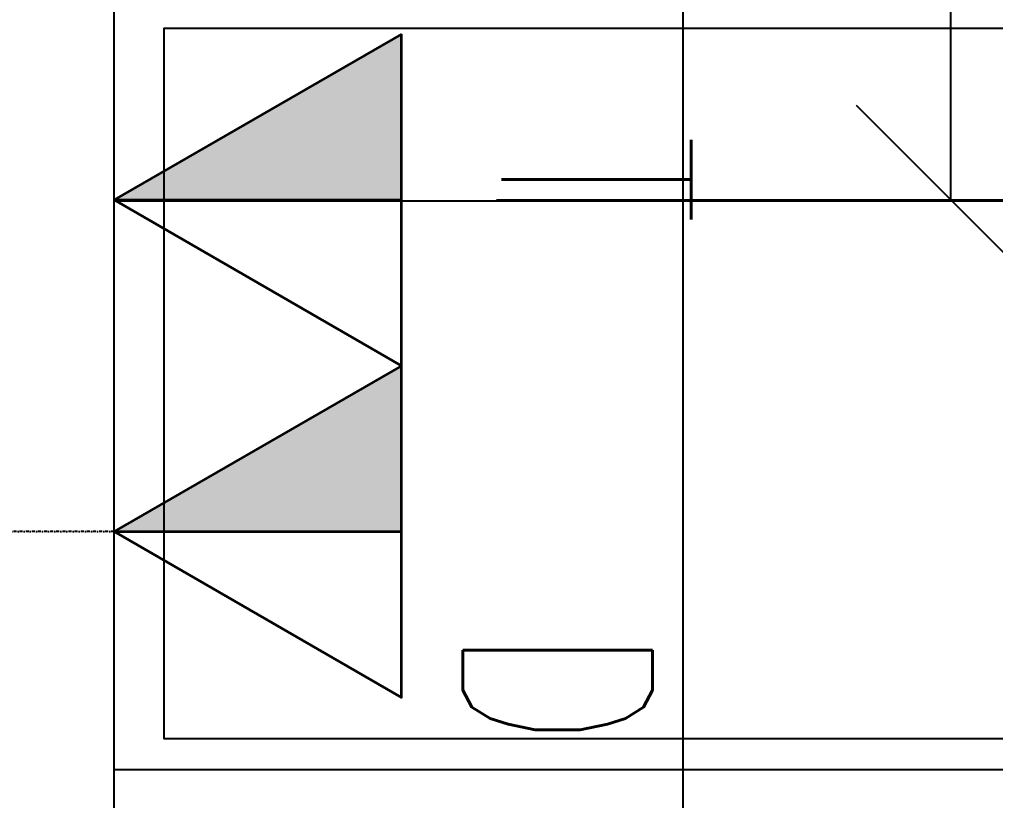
# Model space of a CAD drawing. Extents: x -560814 to 57327, y -29287 to 19916.
# Drawn here: x 44676 to 45706, y -7673 to -6849 of the extents above; entities that cross this region are included whole.
import ezdxf

# ---------------------------------------------------------------- set-up
doc = ezdxf.new("R2010")
doc.units = 0
doc.header["$LTSCALE"] = 0.25
doc.linetypes.add('DASHDOT', pattern=[25.4, 12.7, -6.35, 0, -6.35])
doc.layers.add('01-First Floor$0$FALSE CEILING', color=251, linetype='Continuous')
for name, color, linetype, lineweight in [('01-First Floor$0$LOADING', 253, 'Continuous', 5), ('01-First Floor$0$Walls', 251, 'Continuous', 5), ('E-LITE-CLNG-CNDT', 6, 'DASHDOT', 35), ('T-DATA-CLNG-COND', 51, 'DASHDOT', 25), ('T-DATA-DEVC-TYPE', 2, 'Continuous', 25), ('T-DATA-DIM', 251, 'DASHDOT', 25), ('T-DATA-WALL @ 100', 33, 'Continuous', 35)]:
    doc.layers.add(name, color=color, linetype=linetype, lineweight=lineweight)
doc.styles.add('DC_SIMPLEX', font='SIMPLEX.shx', dxfattribs={"width": 0.7})
doc.dimstyles.new('DevCad-MM', dxfattribs={"dimscale": 0.01, "dimtxt": 2, "dimasz": 2, "dimexe": 1, "dimexo": 1, "dimgap": 0.6, "dimtad": 1, "dimdec": 0, "dimrnd": 10, "dimzin": 1, "dimdsep": 46, "dimtxsty": 'DC_SIMPLEX', "dimblk1": 'OBLIQUE', "dimblk2": 'OBLIQUE', "dimsah": 1, "dimcen": 3, "dimclrd": 256, "dimclre": 256, "dimclrt": 45, "dimadec": 0, "dimazin": 0, "dimtfac": 1, "dimtdec": 0, "dimtix": 1, "dimtmove": 2, "dimatfit": 2, "dimldrblk": 'OBLIQUE', "dimfxl": 1, "dimtolj": 1, "dimtzin": 0, "dimarcsym": 0})

# ---------------------------------------------------------------- blocks, each defined once
blk = doc.blocks.new('*U45')
blk.add_hatch(color=254).paths.add_polyline_path([(1.75, 3.031), (0, 3.031), (0, 0)])
blk.add_line((0, 0), (0, 3.031))
blk.add_lwpolyline([(1.75, 3.031), (0, 0), (-1.75, 3.031)], close=True)
at = {"layer": 'T-DATA-DEVC-TYPE', "style": 'DC_SIMPLEX', "width": 0.7, "flags": 8}
blk.add_attdef('DC_TYPE', (2.682, 5.634), '', height=2, rotation=360, dxfattribs=at)
blk = doc.blocks.new('*U46')
blk.add_hatch(color=254).paths.add_polyline_path([(1.75, 3.031), (0, 3.031), (0, 0)])
blk.add_line((0, 0), (0, 3.031))
blk.add_lwpolyline([(1.75, 3.031), (0, 0), (-1.75, 3.031)], close=True)
at = {"layer": 'T-DATA-DEVC-TYPE', "style": 'DC_SIMPLEX', "width": 0.7, "flags": 8}
blk.add_attdef('DC_TYPE', (2.682, 5.634), '', height=2, rotation=360, dxfattribs=at)
blk = doc.blocks.new('01-First Floor')
at = {"layer": '01-First Floor$0$FALSE CEILING', "linetype": 'Continuous'}
for p, q in [((45376, -9440), (45376, -6200)), ((44776, -7040), (48976, -7040)), ((44776, -7640), (48976, -7640))]:
    blk.add_line(p, q, dxfattribs=at)
at = {"layer": '01-First Floor$0$FALSE CEILING'}
blk.add_lwpolyline([(44776, -6200), (48976, -6200), (48976, -9440), (44776, -9440)], close=True, dxfattribs=at)
at = {"layer": '01-First Floor$0$FALSE CEILING', "elevation": 0}
blk.add_lwpolyline([(46328.5, -6857.8), (46328.5, -7607.8), (44828.5, -7607.8), (44828.5, -6857.8)], close=True, dxfattribs=at)
at = {"layer": '01-First Floor$0$LOADING', "elevation": 0}
blk.add_lwpolyline([(46328.5, -6857.8), (46328.5, -7607.8), (44828.5, -7607.8), (44828.5, -6857.8)], close=True, dxfattribs=at)
at = {"layer": '01-First Floor$0$Walls'}
blk.add_line((44776, -6200), (44776, -8320), dxfattribs=at)
blk = doc.blocks.new('_OBLIQUE')
at = {"color": 0, "linetype": 'ByBlock'}
blk.add_line((-0.5, -0.5), (0.5, 0.5), dxfattribs=at)
blk = doc.blocks.new('*D175')
at = {"layer": 'Defpoints', "color": 0, "linetype": 'Continuous', "transparency": 16777216}
for p in [(45079.1, -6200), (45658.6, -6200), (45079.1, -7039.2)]:
    blk.add_point(p, dxfattribs=at)
at = {"layer": 'T-DATA-DIM', "linetype": 'Continuous', "lineweight": -2, "transparency": 16777216}
for p, q in [((45179.1, -6200), (45758.6, -6200)), ((45658.6, -7039.2), (45658.6, -6200)), ((45179.1, -7039.2), (45758.6, -7039.2))]:
    blk.add_line(p, q, dxfattribs=at)
at = {"layer": 'T-DATA-DIM', "linetype": 'Continuous', "lineweight": -2, "transparency": 16777216, "xscale": 200, "yscale": 200, "zscale": 200}
for p, rotation in [((45658.6, -6200), 90), ((45658.6, -7039.2), 270)]:
    blk.add_blockref('_OBLIQUE', p, dxfattribs=dict(at, rotation=rotation))
at = {"layer": 'T-DATA-DIM', "color": 45, "linetype": 'Continuous', "transparency": 16777216, "insert": (45498.6, -6619.6), "char_height": 200, "attachment_point": 5, "rotation": 90, "style": 'DC_SIMPLEX'}
blk.add_mtext('\\A1;840', dxfattribs=at)

msp = doc.modelspace()

# ---------------------------------------------------------------- linework, layer by layer
at = {"layer": 'T-DATA-CLNG-COND'}
msp.add_lwpolyline([(44776, -7389.2), (43076, -7389.3)], dxfattribs=at)

# ---------------------------------------------------------------- block references
at = {"layer": 'E-LITE-CLNG-CNDT'}
msp.add_blockref('01-First Floor', (0, 0), dxfattribs=at)
at = {"layer": 'T-DATA-WALL @ 100'}
ref = msp.add_blockref('*U46', (44776, -7039.2), dxfattribs=dict(at, xscale=-100, yscale=100, zscale=100, rotation=270))
ref.add_attrib('DC_TYPE', 'T', (45184.5, -6969.8), dxfattribs={"layer": 'T-DATA-DEVC-TYPE', "height": 200, "rotation": 270, "style": 'DC_SIMPLEX', "width": 0.7, "flags": 8})
ref = msp.add_blockref('*U45', (44776, -7389.2), dxfattribs=dict(at, xscale=-100, yscale=100, zscale=100, rotation=270))
ref.add_attrib('DC_TYPE', 'D', (45143.8, -7490.4, 0), dxfattribs={"layer": 'T-DATA-DEVC-TYPE', "height": 200, "rotation": 270, "style": 'DC_SIMPLEX', "width": 0.7, "flags": 8})

# ---------------------------------------------------------------- dimensions: what is measured, and where the dimension line sits
at = {"layer": 'T-DATA-DIM', "linetype": 'Continuous'}
dim = msp.add_linear_dim(base=(45658.6, -6200), p1=(45079.1, -7039.2), p2=(45079.1, -6200), angle=90, dimstyle='DevCad-MM', dxfattribs=at)
dim.commit()
dim.dimension.update_dxf_attribs({"geometry": '*D175', "text_midpoint": (45498.6, -6619.6)})

doc.saveas('drawing.dxf')
